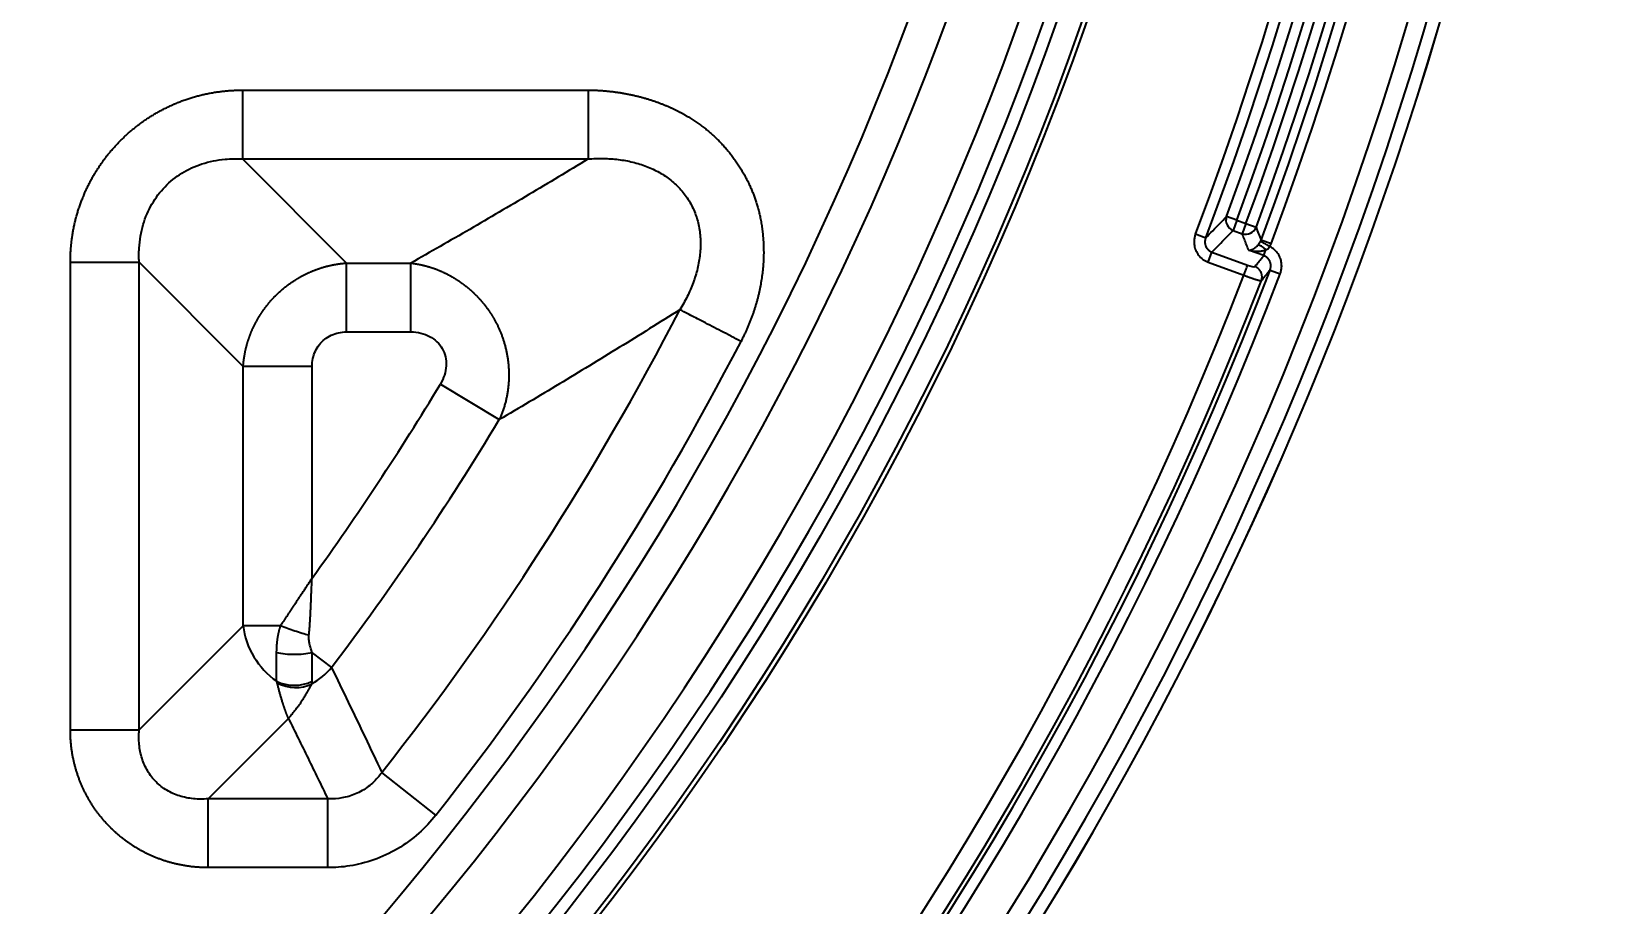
# Model space of a CAD drawing. Header units: millimetres. Extents: x -1286 to 291, y 5350 to 5880.
# Drawn here: x -999.81 to -956.68, y 5635.39 to 5659.5 of the extents above; entities that cross this region are included whole.
import ezdxf

# ---------------------------------------------------------------- set-up
doc = ezdxf.new("R2010")
doc.units = ezdxf.units.MM
doc.layers.add('dim', color=82, linetype='Continuous', lineweight=9)
doc.layers.add('粗实线层', color=7, linetype='Continuous', lineweight=35)
doc.dimstyles.new('ISO-25', dxfattribs={"dimscale": 1.5, "dimtxt": 2.5, "dimasz": 2.5, "dimexe": 1.25, "dimexo": 0.625, "dimtad": 1, "dimtxsty": 'Standard', "dimcen": 2.5, "dimadec": 0, "dimazin": 0, "dimtfac": 1, "dimtmove": 0, "dimatfit": 3, "dimfxl": 0, "dimarcsym": 0})

# ---------------------------------------------------------------- blocks, each defined once
blk = doc.blocks.new('*D39')
at = {"layer": 'Defpoints', "color": 0, "lineweight": 18, "transparency": 16777216}
for p in [(-981.514, 5754.075), (-1136.803, 5623.235)]:
    blk.add_point(p, dxfattribs=at)
at = {"layer": 'dim', "color": 0, "lineweight": -2, "transparency": 16777216}
for p, q in [((-931.597, 5796.133), (-979.219, 5756.008)), ((-1136.803, 5623.235), (-981.514, 5754.075)), ((-1139.097, 5621.302), (-1141.391, 5619.369))]:
    blk.add_line(p, q, dxfattribs=at)
at = {"layer": 'dim', "color": 0, "lineweight": 18, "transparency": 16777216}
for points in [[(-979.542, 5756.391), (-978.897, 5755.626), (-981.514, 5754.075)], [(-1139.419, 5621.684), (-1138.775, 5620.92), (-1136.803, 5623.235)]]:
    blk.add_solid(points, dxfattribs=at)
at = {"layer": 'dim', "color": 0, "lineweight": 18, "transparency": 16777216, "insert": (-942.427, 5790.849), "char_height": 3.75, "attachment_point": 5, "rotation": 40.1161}
blk.add_mtext('∅203,06', dxfattribs=at)

msp = doc.modelspace()

# ---------------------------------------------------------------- linework, layer by layer
at = {"layer": '粗实线层', "lineweight": 25}
for p, q in [((-993.983, 5657.879), (-984.439, 5657.879)), ((-993.983, 5655.978), (-984.439, 5655.978)), ((-991.11, 5653.105), (-993.983, 5655.978)), ((-966.53, 5654.287), (-966.811, 5654.392)), ((-966.53, 5654.287), (-966.631, 5654.007)), ((-966.53, 5654.287), (-966.279, 5654.196)), ((-966.279, 5654.196), (-966.381, 5653.916)), ((-966.279, 5654.196), (-965.999, 5654.092)), ((-967.67, 5653.908), (-967.389, 5653.801)), ((-966.631, 5654.007), (-966.381, 5653.916)), ((-965.582, 5653.634), (-965.861, 5653.739)), ((-967.318, 5653.128), (-967.216, 5653.408)), ((-967.216, 5653.408), (-966.231, 5653.049)), ((-965.786, 5653.31), (-966.203, 5653.462)), ((-965.786, 5653.31), (-965.725, 5653.477)), ((-998.734, 5640.22), (-998.734, 5653.127)), ((-996.834, 5640.22), (-996.834, 5653.127)), ((-993.961, 5650.254), (-996.834, 5653.127)), ((-991.11, 5653.105), (-989.333, 5653.105)), ((-967.318, 5653.128), (-966.333, 5652.769)), ((-965.613, 5652.914), (-965.332, 5652.807)), ((-991.11, 5651.205), (-989.333, 5651.205)), ((-993.961, 5643.093), (-993.961, 5650.254)), ((-992.06, 5644.411), (-992.06, 5650.254)), ((-988.519, 5649.764), (-986.891, 5648.784)), ((-993.961, 5643.093), (-996.834, 5640.22)), ((-992.928, 5643.093), (-993.961, 5643.093)), ((-993.038, 5641.563), (-993.038, 5642.352)), ((-992.06, 5641.563), (-992.06, 5642.352)), ((-992.06, 5642.352), (-991.523, 5641.944)), ((-992.714, 5640.539), (-994.933, 5638.319)), ((-988.641, 5637.868), (-990.134, 5639.044)), ((-991.627, 5638.319), (-994.933, 5638.319)), ((-991.627, 5636.419), (-991.627, 5638.319)), ((-991.627, 5636.419), (-994.933, 5636.419))]:
    msp.add_line(p, q, dxfattribs=at)
for radius in [87.342, 87.216, 86.564]:
    msp.add_circle((-1053.128, 5688.655), radius, dxfattribs=at)
for centre, radius, start, end in [((-1059.158, 5688.655), 98.165, 339.20307, 20.79693), ((-1059.158, 5688.655), 99.617, 339.48159, 20.51841), ((-1059.158, 5688.655), 99.915, 339.48159, 20.51841), ((-1059.158, 5688.655), 97.864, 339.20307, 20.79693), ((-1059.158, 5688.655), 99.066, 339.64446, 20.35554), ((-1059.158, 5688.655), 99.365, 339.64446, 20.35554), ((-1059.158, 5688.655), 98.498, 339.6435, 20.3565), ((-1059.158, 5688.655), 98.799, 339.6435, 20.3565), ((-1053.128, 5688.655), 86.224, 270.08059, 359.91941), ((-1053.128, 5688.655), 85.581, 270.90297, 359.09703), ((-1053.128, 5688.655), 83.696, 272.22396, 357.77604), ((-1053.128, 5688.655), 82.706, 272.58039, 357.41961), ((-1059.158, 5688.655), 102.032, 191.56871, 353.81047), ((-1059.158, 5688.655), 101.531, 191.59189, 353.81047), ((-1059.158, 5688.655), 100.442, 191.71935, 339.08959), ((-1059.158, 5688.655), 100.141, 191.71934, 339.08959), ((-1059.158, 5688.655), 100.022, 191.73334, 338.88345), ((-1059.158, 5688.655), 99.521, 191.82936, 338.86382), ((-1059.158, 5688.655), 102.401, 208.57791, 345.69153), ((-1059.158, 5688.655), 102.402, 208.57791, 345.69153), ((-1053.128, 5688.655), 80.184, 321.77758, 332.65109), ((-1053.128, 5688.655), 82.085, 321.77763, 332.65107), ((-1053.128, 5688.655), 75.411, 324.07664, 328.95453), ((-1053.128, 5688.655), 77.311, 322.8295, 328.95459)]:
    msp.add_arc(centre, radius, start, end, dxfattribs=at)
for centre, major_axis, ratio, start_param, end_param in [((-966.53, 5654.287), (-0.216, 0.21), 0.985275, 0.420242, 1.986256), ((-966.279, 5654.196), (-0.281, -0.11), 0.978437, 0.85929, 2.402242), ((-965.766, 5653.365), (-0.206, 0.22), 0.359206, 4.893, 6.070197), ((-992.06, 5643.093), (1.421, -1.421), 0.89907, 3.980088, 4.907867), ((-993.038, 5643.093), (1.8, 0.894), 0.933392, 4.789792, 5.146527), ((-992.549, 5642.328), (1.005, 0), 0.870881, 4.204558, 5.220229), ((-992.552, 5642.29), (0.991, -0.17), 0.891948, 4.378573, 5.370237)]:
    msp.add_ellipse(centre, major_axis=major_axis, ratio=ratio, start_param=start_param, end_param=end_param, dxfattribs=at)
for points, degree, knots in [([(-998.734, 5653.127), (-998.734, 5654.097), (-998.362, 5654.98), (-998.183, 5655.404), (-997.925, 5655.787), (-997.669, 5656.165), (-997.022, 5656.813), (-996.643, 5657.069), (-996.261, 5657.326), (-995.836, 5657.506), (-994.953, 5657.878), (-993.983, 5657.879)], 2, [0, 0, 0, 0.25, 0.25, 0.375, 0.375, 0.5, 0.625, 0.625, 0.75, 0.75, 1, 1, 1]), ([(-993.983, 5657.879), (-993.983, 5657.775), (-993.983, 5657.671), (-993.983, 5657.466), (-993.983, 5657.365), (-993.983, 5657.167), (-993.983, 5657.071), (-993.983, 5656.885), (-993.983, 5656.796), (-993.983, 5656.627), (-993.983, 5656.547), (-993.983, 5656.399), (-993.983, 5656.33), (-993.983, 5656.206), (-993.983, 5656.15), (-993.983, 5656.053), (-993.983, 5656.012), (-993.983, 5655.978)], 3, [0, 0, 0, 0, 0.125, 0.125, 0.25, 0.25, 0.375, 0.375, 0.5, 0.5, 0.625, 0.625, 0.75, 0.75, 0.875, 0.875, 1, 1, 1, 1]), ([(-984.439, 5657.879), (-984.087, 5657.879), (-983.729, 5657.833), (-983.384, 5657.789), (-983.047, 5657.704), (-982.719, 5657.622), (-982.414, 5657.504), (-982.114, 5657.389), (-981.853, 5657.246), (-981.337, 5656.962), (-980.925, 5656.573), (-980.516, 5656.185), (-980.22, 5655.701), (-979.919, 5655.207), (-979.768, 5654.692), (-979.61, 5654.156), (-979.594, 5653.531), (-979.577, 5652.89), (-979.734, 5652.238), (-979.892, 5651.577), (-980.218, 5650.945)], 2, [0, 0, 0, 0.0625, 0.0625, 0.125, 0.125, 0.1875, 0.1875, 0.25, 0.25, 0.375, 0.375, 0.5, 0.5, 0.625, 0.625, 0.75, 0.75, 0.875, 0.875, 1, 1, 1]), ([(-996.834, 5653.127), (-996.842, 5653.259), (-996.842, 5653.614), (-996.748, 5654.168), (-996.503, 5654.745), (-996.138, 5655.229), (-995.666, 5655.608), (-995.1, 5655.869), (-994.525, 5655.983), (-994.143, 5655.988), (-993.983, 5655.978)], 3, [0, 0, 0, 0, 0.083359, 0.224715, 0.359834, 0.491835, 0.623644, 0.758208, 0.898733, 1, 1, 1, 1]), ([(-984.439, 5655.978), (-984.298, 5655.989), (-984.158, 5655.994), (-983.881, 5655.989), (-983.743, 5655.98), (-983.471, 5655.947), (-983.338, 5655.923), (-983.077, 5655.859), (-982.949, 5655.82), (-982.703, 5655.724), (-982.584, 5655.669), (-982.359, 5655.541), (-982.252, 5655.469), (-982.052, 5655.31), (-981.96, 5655.222), (-981.793, 5655.033), (-981.718, 5654.932), (-981.587, 5654.716), (-981.532, 5654.603), (-981.441, 5654.367), (-981.406, 5654.245), (-981.356, 5653.994), (-981.341, 5653.866), (-981.332, 5653.607), (-981.337, 5653.476), (-981.365, 5653.213), (-981.388, 5653.082), (-981.452, 5652.821), (-981.492, 5652.691), (-981.586, 5652.435), (-981.641, 5652.308), (-981.764, 5652.059), (-981.832, 5651.937), (-981.906, 5651.818)], 3, [0, 0, 0, 0, 0.0625, 0.0625, 0.125, 0.125, 0.1875, 0.1875, 0.25, 0.25, 0.3125, 0.3125, 0.375, 0.375, 0.4375, 0.4375, 0.5, 0.5, 0.5625, 0.5625, 0.625, 0.625, 0.6875, 0.6875, 0.75, 0.75, 0.8125, 0.8125, 0.875, 0.875, 0.9375, 0.9375, 1, 1, 1, 1]), ([(-967.389, 5653.801), (-967.39, 5653.798), (-967.392, 5653.793), (-967.395, 5653.785), (-967.398, 5653.777), (-967.4, 5653.768), (-967.402, 5653.76), (-967.404, 5653.752), (-967.406, 5653.744), (-967.407, 5653.736), (-967.408, 5653.728), (-967.409, 5653.72), (-967.41, 5653.712), (-967.411, 5653.704), (-967.411, 5653.696), (-967.411, 5653.688), (-967.411, 5653.68), (-967.411, 5653.672), (-967.41, 5653.665), (-967.41, 5653.657), (-967.409, 5653.65), (-967.408, 5653.643), (-967.407, 5653.636), (-967.406, 5653.629), (-967.404, 5653.622), (-967.403, 5653.615), (-967.401, 5653.608), (-967.399, 5653.602), (-967.397, 5653.595), (-967.395, 5653.589), (-967.393, 5653.583), (-967.391, 5653.577), (-967.389, 5653.571), (-967.386, 5653.565), (-967.383, 5653.559), (-967.381, 5653.554), (-967.378, 5653.548), (-967.375, 5653.542), (-967.372, 5653.537), (-967.368, 5653.531), (-967.365, 5653.525), (-967.361, 5653.52), (-967.358, 5653.514), (-967.354, 5653.509), (-967.349, 5653.503), (-967.345, 5653.498), (-967.341, 5653.493), (-967.336, 5653.488), (-967.332, 5653.483), (-967.327, 5653.478), (-967.322, 5653.473), (-967.316, 5653.468), (-967.311, 5653.463), (-967.306, 5653.458), (-967.3, 5653.454), (-967.294, 5653.449), (-967.288, 5653.445), (-967.282, 5653.441), (-967.276, 5653.437), (-967.27, 5653.433), (-967.264, 5653.429), (-967.257, 5653.426), (-967.251, 5653.422), (-967.244, 5653.419), (-967.237, 5653.416), (-967.23, 5653.413), (-967.223, 5653.41), (-967.219, 5653.409), (-967.216, 5653.408)], 3, [0, 0, 0, 0, 0.018214, 0.036311, 0.054285, 0.072131, 0.089844, 0.10742, 0.124854, 0.142141, 0.159279, 0.176261, 0.193086, 0.20975, 0.226248, 0.24258, 0.258741, 0.27473, 0.290543, 0.30618, 0.321638, 0.336916, 0.352013, 0.366927, 0.381658, 0.396204, 0.410567, 0.424744, 0.438737, 0.452545, 0.466169, 0.47961, 0.492867, 0.505943, 0.518971, 0.532102, 0.545338, 0.558677, 0.57212, 0.585666, 0.599315, 0.613065, 0.626916, 0.640866, 0.654916, 0.669062, 0.683303, 0.697638, 0.712064, 0.726581, 0.741184, 0.755873, 0.770644, 0.785494, 0.800422, 0.815424, 0.830496, 0.845637, 0.860842, 0.876108, 0.891431, 0.906809, 0.922237, 0.937711, 0.953229, 0.968785, 0.984377, 1, 1, 1, 1]), ([(-965.613, 5652.914), (-965.612, 5652.917), (-965.61, 5652.923), (-965.607, 5652.931), (-965.604, 5652.939), (-965.602, 5652.948), (-965.6, 5652.956), (-965.598, 5652.964), (-965.596, 5652.973), (-965.595, 5652.981), (-965.594, 5652.989), (-965.593, 5652.997), (-965.592, 5653.005), (-965.592, 5653.013), (-965.591, 5653.021), (-965.591, 5653.029), (-965.591, 5653.037), (-965.591, 5653.045), (-965.592, 5653.053), (-965.593, 5653.06), (-965.593, 5653.068), (-965.594, 5653.075), (-965.595, 5653.082), (-965.597, 5653.089), (-965.598, 5653.096), (-965.6, 5653.103), (-965.602, 5653.11), (-965.603, 5653.116), (-965.605, 5653.123), (-965.607, 5653.129), (-965.61, 5653.135), (-965.612, 5653.141), (-965.614, 5653.147), (-965.617, 5653.153), (-965.619, 5653.159), (-965.622, 5653.165), (-965.625, 5653.17), (-965.628, 5653.176), (-965.631, 5653.182), (-965.635, 5653.187), (-965.638, 5653.193), (-965.642, 5653.199), (-965.646, 5653.204), (-965.65, 5653.209), (-965.654, 5653.215), (-965.658, 5653.22), (-965.662, 5653.225), (-965.667, 5653.231), (-965.672, 5653.236), (-965.677, 5653.241), (-965.682, 5653.246), (-965.687, 5653.25), (-965.692, 5653.255), (-965.697, 5653.26), (-965.703, 5653.264), (-965.709, 5653.269), (-965.715, 5653.273), (-965.721, 5653.277), (-965.727, 5653.281), (-965.733, 5653.285), (-965.739, 5653.288), (-965.745, 5653.292), (-965.752, 5653.295), (-965.759, 5653.299), (-965.765, 5653.302), (-965.772, 5653.304), (-965.779, 5653.307), (-965.783, 5653.309), (-965.786, 5653.31)], 3, [0, 0, 0, 0, 0.0185, 0.036875, 0.055117, 0.073222, 0.091185, 0.109001, 0.126665, 0.144172, 0.161518, 0.1787, 0.195713, 0.212554, 0.22922, 0.245709, 0.262016, 0.27814, 0.294079, 0.309831, 0.325394, 0.340766, 0.355948, 0.370936, 0.385732, 0.400333, 0.414741, 0.428955, 0.442975, 0.456801, 0.470434, 0.483875, 0.497123, 0.510197, 0.523301, 0.536501, 0.549794, 0.563182, 0.576664, 0.590238, 0.603904, 0.61766, 0.631506, 0.64544, 0.65946, 0.673564, 0.687751, 0.702019, 0.716365, 0.730787, 0.745283, 0.75985, 0.774485, 0.789185, 0.803947, 0.818769, 0.833647, 0.848578, 0.863557, 0.878583, 0.893651, 0.908758, 0.923899, 0.939072, 0.954273, 0.969496, 0.98474, 1, 1, 1, 1]), ([(-965.725, 5653.477), (-965.712, 5653.481), (-965.7, 5653.486), (-965.678, 5653.496), (-965.668, 5653.503), (-965.65, 5653.516), (-965.642, 5653.524), (-965.627, 5653.541), (-965.621, 5653.55), (-965.616, 5653.56)], 3, [0, 0, 0, 0, 0.25, 0.25, 0.5, 0.5, 0.75, 0.75, 1, 1, 1, 1]), ([(-993.961, 5650.254), (-993.96, 5650.263), (-993.959, 5650.281), (-993.957, 5650.308), (-993.954, 5650.335), (-993.951, 5650.362), (-993.949, 5650.389), (-993.945, 5650.416), (-993.942, 5650.443), (-993.938, 5650.47), (-993.934, 5650.497), (-993.93, 5650.523), (-993.926, 5650.55), (-993.921, 5650.577), (-993.916, 5650.603), (-993.911, 5650.63), (-993.906, 5650.657), (-993.9, 5650.683), (-993.894, 5650.71), (-993.888, 5650.736), (-993.882, 5650.763), (-993.875, 5650.789), (-993.868, 5650.815), (-993.861, 5650.842), (-993.854, 5650.868), (-993.846, 5650.894), (-993.839, 5650.92), (-993.831, 5650.946), (-993.822, 5650.972), (-993.814, 5650.998), (-993.805, 5651.023), (-993.796, 5651.049), (-993.787, 5651.075), (-993.778, 5651.1), (-993.768, 5651.126), (-993.758, 5651.151), (-993.748, 5651.177), (-993.738, 5651.202), (-993.727, 5651.227), (-993.716, 5651.252), (-993.705, 5651.277), (-993.694, 5651.302), (-993.683, 5651.327), (-993.671, 5651.351), (-993.659, 5651.376), (-993.647, 5651.4), (-993.635, 5651.425), (-993.622, 5651.449), (-993.609, 5651.473), (-993.596, 5651.497), (-993.583, 5651.521), (-993.57, 5651.545), (-993.556, 5651.569), (-993.542, 5651.592), (-993.528, 5651.616), (-993.514, 5651.639), (-993.499, 5651.663), (-993.485, 5651.686), (-993.47, 5651.709), (-993.455, 5651.731), (-993.44, 5651.754), (-993.424, 5651.777), (-993.408, 5651.799), (-993.393, 5651.822), (-993.376, 5651.844), (-993.36, 5651.866), (-993.344, 5651.888), (-993.327, 5651.909), (-993.31, 5651.931), (-993.293, 5651.953), (-993.276, 5651.974), (-993.259, 5651.995), (-993.241, 5652.016), (-993.223, 5652.037), (-993.205, 5652.058), (-993.187, 5652.078), (-993.169, 5652.099), (-993.15, 5652.119), (-993.131, 5652.139), (-993.113, 5652.159), (-993.094, 5652.178), (-993.074, 5652.198), (-993.055, 5652.217), (-993.035, 5652.237), (-993.016, 5652.256), (-992.996, 5652.275), (-992.976, 5652.293), (-992.955, 5652.312), (-992.935, 5652.33), (-992.915, 5652.348), (-992.894, 5652.366), (-992.873, 5652.384), (-992.852, 5652.402), (-992.831, 5652.419), (-992.809, 5652.436), (-992.788, 5652.454), (-992.766, 5652.47), (-992.745, 5652.487), (-992.723, 5652.504), (-992.701, 5652.52), (-992.679, 5652.536), (-992.656, 5652.552), (-992.634, 5652.568), (-992.611, 5652.583), (-992.588, 5652.598), (-992.566, 5652.613), (-992.543, 5652.628), (-992.519, 5652.643), (-992.496, 5652.657), (-992.473, 5652.672), (-992.449, 5652.686), (-992.426, 5652.7), (-992.402, 5652.713), (-992.378, 5652.727), (-992.354, 5652.74), (-992.33, 5652.753), (-992.306, 5652.766), (-992.282, 5652.778), (-992.257, 5652.791), (-992.233, 5652.803), (-992.208, 5652.815), (-992.184, 5652.826), (-992.159, 5652.838), (-992.134, 5652.849), (-992.109, 5652.86), (-992.084, 5652.871), (-992.059, 5652.882), (-992.033, 5652.892), (-992.008, 5652.902), (-991.983, 5652.912), (-991.957, 5652.922), (-991.931, 5652.931), (-991.906, 5652.94), (-991.88, 5652.949), (-991.854, 5652.958), (-991.828, 5652.966), (-991.802, 5652.975), (-991.776, 5652.983), (-991.75, 5652.99), (-991.724, 5652.998), (-991.698, 5653.005), (-991.672, 5653.012), (-991.645, 5653.019), (-991.619, 5653.026), (-991.592, 5653.032), (-991.566, 5653.038), (-991.539, 5653.044), (-991.513, 5653.05), (-991.486, 5653.055), (-991.46, 5653.06), (-991.433, 5653.065), (-991.406, 5653.07), (-991.379, 5653.074), (-991.353, 5653.079), (-991.326, 5653.083), (-991.299, 5653.086), (-991.272, 5653.09), (-991.245, 5653.093), (-991.218, 5653.096), (-991.191, 5653.099), (-991.164, 5653.101), (-991.137, 5653.103), (-991.119, 5653.105), (-991.11, 5653.105)], 3, [0, 0, 0, 0, 0.00623, 0.012459, 0.018688, 0.024915, 0.031142, 0.037368, 0.043593, 0.049817, 0.056041, 0.062264, 0.068486, 0.074708, 0.080928, 0.087148, 0.093368, 0.099586, 0.105805, 0.112022, 0.118239, 0.124455, 0.13067, 0.136885, 0.143099, 0.149313, 0.155526, 0.161739, 0.167951, 0.174162, 0.180373, 0.186584, 0.192794, 0.199003, 0.205212, 0.21142, 0.217628, 0.223836, 0.230043, 0.23625, 0.242456, 0.248662, 0.254867, 0.261072, 0.267277, 0.273482, 0.279686, 0.285889, 0.292093, 0.298296, 0.304498, 0.310701, 0.316903, 0.323105, 0.329306, 0.335508, 0.341709, 0.34791, 0.354111, 0.360311, 0.366511, 0.372711, 0.378911, 0.385111, 0.391311, 0.39751, 0.40371, 0.409909, 0.416108, 0.422307, 0.428506, 0.434705, 0.440904, 0.447103, 0.453302, 0.459501, 0.4657, 0.471898, 0.478097, 0.484296, 0.490495, 0.496694, 0.502893, 0.509092, 0.515291, 0.52149, 0.52769, 0.533889, 0.540089, 0.546288, 0.552488, 0.558688, 0.564888, 0.571089, 0.577289, 0.58349, 0.589691, 0.595892, 0.602094, 0.608295, 0.614497, 0.620699, 0.626902, 0.633105, 0.639308, 0.645511, 0.651715, 0.657919, 0.664124, 0.670329, 0.676534, 0.682739, 0.688945, 0.695152, 0.701359, 0.707566, 0.713773, 0.719982, 0.72619, 0.732399, 0.738609, 0.744819, 0.75103, 0.757241, 0.763452, 0.769664, 0.775877, 0.782091, 0.788304, 0.794519, 0.800734, 0.80695, 0.813166, 0.819383, 0.8256, 0.831819, 0.838038, 0.844257, 0.850477, 0.856698, 0.86292, 0.869142, 0.875366, 0.88159, 0.887814, 0.89404, 0.900266, 0.906493, 0.912721, 0.918949, 0.925179, 0.931409, 0.93764, 0.943872, 0.950105, 0.956338, 0.962573, 0.968809, 0.975045, 0.981282, 0.987521, 0.99376, 1, 1, 1, 1]), ([(-989.333, 5653.105), (-989.325, 5653.104), (-989.308, 5653.102), (-989.282, 5653.099), (-989.257, 5653.096), (-989.231, 5653.092), (-989.206, 5653.088), (-989.18, 5653.084), (-989.155, 5653.079), (-989.129, 5653.075), (-989.104, 5653.07), (-989.079, 5653.065), (-989.053, 5653.059), (-989.028, 5653.054), (-989.002, 5653.048), (-988.977, 5653.042), (-988.952, 5653.036), (-988.927, 5653.029), (-988.902, 5653.022), (-988.877, 5653.015), (-988.852, 5653.008), (-988.827, 5653.001), (-988.802, 5652.993), (-988.777, 5652.985), (-988.752, 5652.977), (-988.727, 5652.969), (-988.703, 5652.96), (-988.678, 5652.952), (-988.654, 5652.943), (-988.629, 5652.933), (-988.605, 5652.924), (-988.581, 5652.914), (-988.557, 5652.905), (-988.533, 5652.895), (-988.509, 5652.884), (-988.485, 5652.874), (-988.461, 5652.863), (-988.437, 5652.853), (-988.414, 5652.842), (-988.39, 5652.83), (-988.367, 5652.819), (-988.344, 5652.807), (-988.321, 5652.796), (-988.298, 5652.784), (-988.275, 5652.772), (-988.253, 5652.759), (-988.23, 5652.747), (-988.208, 5652.734), (-988.185, 5652.721), (-988.163, 5652.708), (-988.141, 5652.695), (-988.119, 5652.682), (-988.098, 5652.668), (-988.076, 5652.655), (-988.055, 5652.641), (-988.033, 5652.627), (-988.012, 5652.613), (-987.991, 5652.599), (-987.971, 5652.584), (-987.95, 5652.57), (-987.93, 5652.555), (-987.909, 5652.541), (-987.889, 5652.526), (-987.869, 5652.511), (-987.849, 5652.496), (-987.83, 5652.48), (-987.81, 5652.465), (-987.791, 5652.45), (-987.772, 5652.434), (-987.753, 5652.418), (-987.734, 5652.403), (-987.716, 5652.387), (-987.697, 5652.371), (-987.679, 5652.355), (-987.661, 5652.339), (-987.643, 5652.322), (-987.625, 5652.306), (-987.608, 5652.29), (-987.59, 5652.273), (-987.573, 5652.257), (-987.556, 5652.24), (-987.54, 5652.223), (-987.523, 5652.207), (-987.507, 5652.19), (-987.49, 5652.173), (-987.474, 5652.156), (-987.458, 5652.139), (-987.443, 5652.122), (-987.427, 5652.105), (-987.412, 5652.088), (-987.397, 5652.071), (-987.382, 5652.054), (-987.367, 5652.037), (-987.353, 5652.02), (-987.339, 5652.003), (-987.324, 5651.985), (-987.31, 5651.968), (-987.297, 5651.951), (-987.283, 5651.934), (-987.27, 5651.916), (-987.256, 5651.899), (-987.243, 5651.882), (-987.231, 5651.865), (-987.218, 5651.847), (-987.205, 5651.83), (-987.193, 5651.813), (-987.181, 5651.795), (-987.169, 5651.778), (-987.157, 5651.761), (-987.146, 5651.744), (-987.134, 5651.726), (-987.123, 5651.709), (-987.112, 5651.692), (-987.101, 5651.675), (-987.091, 5651.658), (-987.08, 5651.641), (-987.07, 5651.624), (-987.06, 5651.607), (-987.05, 5651.59), (-987.04, 5651.573), (-987.027, 5651.55), (-987.011, 5651.521), (-986.992, 5651.485), (-986.973, 5651.449), (-986.954, 5651.412), (-986.936, 5651.375), (-986.918, 5651.336), (-986.9, 5651.297), (-986.883, 5651.257), (-986.866, 5651.217), (-986.849, 5651.176), (-986.833, 5651.134), (-986.817, 5651.092), (-986.802, 5651.049), (-986.787, 5651.005), (-986.773, 5650.961), (-986.759, 5650.916), (-986.746, 5650.87), (-986.733, 5650.824), (-986.721, 5650.778), (-986.71, 5650.731), (-986.699, 5650.683), (-986.689, 5650.635), (-986.68, 5650.586), (-986.671, 5650.537), (-986.663, 5650.487), (-986.656, 5650.437), (-986.65, 5650.387), (-986.644, 5650.336), (-986.639, 5650.285), (-986.635, 5650.234), (-986.632, 5650.182), (-986.629, 5650.13), (-986.628, 5650.078), (-986.627, 5650.025), (-986.627, 5649.973), (-986.629, 5649.92), (-986.631, 5649.867), (-986.634, 5649.814), (-986.638, 5649.761), (-986.642, 5649.708), (-986.648, 5649.655), (-986.655, 5649.602), (-986.663, 5649.549), (-986.671, 5649.496), (-986.681, 5649.443), (-986.691, 5649.391), (-986.703, 5649.339), (-986.715, 5649.286), (-986.729, 5649.235), (-986.743, 5649.183), (-986.758, 5649.132), (-986.775, 5649.081), (-986.792, 5649.03), (-986.81, 5648.98), (-986.829, 5648.931), (-986.849, 5648.881), (-986.869, 5648.833), (-986.884, 5648.8), (-986.891, 5648.784)], 3, [0, 0, 0, 0, 0.004603, 0.009209, 0.013818, 0.018429, 0.023042, 0.027657, 0.032275, 0.036893, 0.041513, 0.046134, 0.050755, 0.055377, 0.059999, 0.064621, 0.069243, 0.073865, 0.078485, 0.083104, 0.087722, 0.092338, 0.096953, 0.101565, 0.106175, 0.110782, 0.115386, 0.119987, 0.124584, 0.129178, 0.133767, 0.138352, 0.142933, 0.147509, 0.152079, 0.156644, 0.161204, 0.165757, 0.170305, 0.174846, 0.17938, 0.183907, 0.188426, 0.192939, 0.197443, 0.201939, 0.206427, 0.210907, 0.215378, 0.219839, 0.224291, 0.228734, 0.233166, 0.237589, 0.242001, 0.246403, 0.250793, 0.255173, 0.259541, 0.263898, 0.268243, 0.272576, 0.276896, 0.281204, 0.2855, 0.289782, 0.294051, 0.298307, 0.30255, 0.306778, 0.310992, 0.315193, 0.319378, 0.323549, 0.327706, 0.331847, 0.335973, 0.340083, 0.344178, 0.348257, 0.35232, 0.356367, 0.360398, 0.364412, 0.36841, 0.37239, 0.376354, 0.3803, 0.38423, 0.388141, 0.392035, 0.395912, 0.39977, 0.40361, 0.407432, 0.411236, 0.415022, 0.418788, 0.422536, 0.426266, 0.429976, 0.433667, 0.437339, 0.440992, 0.444625, 0.448239, 0.451834, 0.455408, 0.458963, 0.462498, 0.466013, 0.469508, 0.472983, 0.476438, 0.479872, 0.483287, 0.48668, 0.490054, 0.493406, 0.496738, 0.50005, 0.50684, 0.513717, 0.520681, 0.527732, 0.534868, 0.54209, 0.549396, 0.556786, 0.564258, 0.571812, 0.579448, 0.587163, 0.594956, 0.602828, 0.610776, 0.618799, 0.626896, 0.635066, 0.643307, 0.651618, 0.659997, 0.668442, 0.676953, 0.685526, 0.694161, 0.702856, 0.711609, 0.720418, 0.729281, 0.738195, 0.74716, 0.756173, 0.765232, 0.774335, 0.783479, 0.792662, 0.801883, 0.811138, 0.820426, 0.829745, 0.839091, 0.848463, 0.857859, 0.867275, 0.87671, 0.886161, 0.895626, 0.905103, 0.914589, 0.924082, 0.933579, 0.943079, 0.952579, 0.962076, 0.971569, 0.981056, 0.990533, 1, 1, 1, 1]), ([(-989.333, 5651.205), (-989.333, 5651.308), (-989.333, 5651.412), (-989.333, 5651.617), (-989.333, 5651.719), (-989.333, 5651.916), (-989.333, 5652.013), (-989.333, 5652.198), (-989.333, 5652.287), (-989.333, 5652.456), (-989.333, 5652.536), (-989.333, 5652.685), (-989.333, 5652.753), (-989.333, 5652.877), (-989.333, 5652.933), (-989.333, 5653.03), (-989.333, 5653.071), (-989.333, 5653.105)], 3, [0, 0, 0, 0, 0.125, 0.125, 0.25, 0.25, 0.375, 0.375, 0.5, 0.5, 0.625, 0.625, 0.75, 0.75, 0.875, 0.875, 1, 1, 1, 1]), ([(-966.333, 5652.769), (-966.321, 5652.803), (-966.308, 5652.836), (-966.286, 5652.899), (-966.275, 5652.928), (-966.257, 5652.979), (-966.249, 5653), (-966.237, 5653.033), (-966.233, 5653.044), (-966.231, 5653.049)], 3, [0, 0, 0, 0, 0.25, 0.25, 0.5, 0.5, 0.75, 0.75, 1, 1, 1, 1]), ([(-966.333, 5652.769), (-966.329, 5652.768), (-966.322, 5652.766), (-966.312, 5652.762), (-966.301, 5652.757), (-966.29, 5652.753), (-966.279, 5652.749), (-966.267, 5652.745), (-966.256, 5652.741), (-966.244, 5652.736), (-966.232, 5652.732), (-966.22, 5652.727), (-966.208, 5652.723), (-966.195, 5652.718), (-966.183, 5652.714), (-966.17, 5652.709), (-966.157, 5652.705), (-966.144, 5652.7), (-966.132, 5652.696), (-966.119, 5652.691), (-966.106, 5652.687), (-966.093, 5652.682), (-966.08, 5652.678), (-966.067, 5652.673), (-966.054, 5652.669), (-966.041, 5652.665), (-966.029, 5652.661), (-966.016, 5652.657), (-966.004, 5652.653), (-965.992, 5652.65), (-965.98, 5652.646), (-965.969, 5652.643), (-965.958, 5652.64), (-965.947, 5652.637), (-965.936, 5652.634), (-965.926, 5652.631), (-965.917, 5652.629), (-965.908, 5652.627), (-965.899, 5652.625), (-965.891, 5652.623), (-965.884, 5652.622), (-965.877, 5652.621), (-965.871, 5652.62), (-965.866, 5652.619), (-965.861, 5652.619), (-965.857, 5652.619), (-965.854, 5652.62), (-965.853, 5652.62), (-965.852, 5652.62)], 3, [0, 0, 0, 0, 0.014448, 0.029221, 0.044319, 0.059741, 0.075488, 0.091559, 0.107956, 0.124678, 0.141725, 0.159096, 0.176792, 0.194813, 0.213158, 0.231827, 0.250821, 0.27014, 0.289782, 0.309749, 0.330038, 0.350651, 0.371587, 0.392846, 0.414429, 0.436334, 0.458563, 0.481113, 0.503986, 0.52718, 0.550696, 0.574536, 0.598698, 0.623183, 0.647991, 0.673122, 0.698575, 0.724353, 0.750454, 0.776881, 0.803633, 0.83071, 0.858111, 0.885836, 0.913885, 0.94226, 0.970964, 1, 1, 1, 1]), ([(-981.906, 5651.818), (-982.463, 5651.467), (-983.574, 5650.775), (-985.233, 5649.765), (-986.339, 5649.108), (-986.891, 5648.784)], 3, [0, 0, 0, 0, 0.333334, 0.666669, 1, 1, 1, 1]), ([(-980.218, 5650.945), (-980.311, 5650.992), (-980.403, 5651.04), (-980.585, 5651.134), (-980.675, 5651.181), (-980.85, 5651.272), (-980.936, 5651.316), (-981.101, 5651.401), (-981.18, 5651.442), (-981.33, 5651.52), (-981.401, 5651.556), (-981.533, 5651.625), (-981.594, 5651.656), (-981.704, 5651.713), (-981.753, 5651.739), (-981.84, 5651.783), (-981.876, 5651.802), (-981.906, 5651.818)], 3, [0, 0, 0, 0, 0.125, 0.125, 0.25, 0.25, 0.375, 0.375, 0.5, 0.5, 0.625, 0.625, 0.75, 0.75, 0.875, 0.875, 1, 1, 1, 1]), ([(-992.06, 5650.254), (-992.164, 5650.254), (-992.268, 5650.254), (-992.473, 5650.254), (-992.574, 5650.254), (-992.772, 5650.254), (-992.868, 5650.254), (-993.054, 5650.254), (-993.143, 5650.254), (-993.312, 5650.254), (-993.392, 5650.254), (-993.54, 5650.254), (-993.609, 5650.254), (-993.733, 5650.254), (-993.789, 5650.254), (-993.886, 5650.254), (-993.927, 5650.254), (-993.961, 5650.254)], 3, [0, 0, 0, 0, 0.125, 0.125, 0.25, 0.25, 0.375, 0.375, 0.5, 0.5, 0.625, 0.625, 0.75, 0.75, 0.875, 0.875, 1, 1, 1, 1]), ([(-992.928, 5643.093), (-992.922, 5643.102), (-992.91, 5643.12), (-992.892, 5643.147), (-992.873, 5643.175), (-992.854, 5643.204), (-992.834, 5643.233), (-992.815, 5643.263), (-992.794, 5643.294), (-992.774, 5643.325), (-992.752, 5643.357), (-992.731, 5643.39), (-992.709, 5643.423), (-992.687, 5643.457), (-992.664, 5643.491), (-992.641, 5643.526), (-992.617, 5643.562), (-992.593, 5643.599), (-992.569, 5643.636), (-992.544, 5643.673), (-992.518, 5643.712), (-992.493, 5643.751), (-992.467, 5643.79), (-992.44, 5643.83), (-992.413, 5643.871), (-992.386, 5643.913), (-992.358, 5643.955), (-992.33, 5643.998), (-992.302, 5644.041), (-992.273, 5644.085), (-992.244, 5644.13), (-992.214, 5644.175), (-992.184, 5644.221), (-992.153, 5644.268), (-992.123, 5644.315), (-992.092, 5644.363), (-992.071, 5644.395), (-992.06, 5644.411)], 3, [0, 0, 0, 0, 0.020895, 0.04224, 0.064035, 0.086281, 0.108977, 0.132125, 0.155723, 0.179772, 0.204273, 0.229226, 0.254629, 0.280485, 0.306792, 0.333551, 0.360762, 0.388425, 0.41654, 0.445107, 0.474127, 0.503598, 0.533523, 0.563899, 0.594729, 0.626011, 0.657745, 0.689933, 0.722573, 0.755666, 0.789212, 0.82321, 0.857662, 0.892567, 0.927925, 0.963736, 1, 1, 1, 1]), ([(-992.147, 5642.832), (-992.135, 5642.96), (-992.124, 5643.09), (-992.108, 5643.351), (-992.101, 5643.483), (-992.089, 5643.747), (-992.084, 5643.88), (-992.073, 5644.146), (-992.067, 5644.279), (-992.06, 5644.411)], 3, [0, 0, 0, 0, 0.25, 0.25, 0.5, 0.5, 0.75, 0.75, 1, 1, 1, 1]), ([(-993.038, 5642.352), (-993.038, 5642.358), (-993.038, 5642.371), (-993.038, 5642.39), (-993.037, 5642.409), (-993.037, 5642.429), (-993.036, 5642.448), (-993.036, 5642.467), (-993.035, 5642.486), (-993.034, 5642.506), (-993.033, 5642.525), (-993.032, 5642.544), (-993.03, 5642.563), (-993.029, 5642.582), (-993.027, 5642.601), (-993.025, 5642.62), (-993.024, 5642.639), (-993.022, 5642.658), (-993.019, 5642.677), (-993.017, 5642.696), (-993.015, 5642.714), (-993.012, 5642.733), (-993.009, 5642.752), (-993.006, 5642.77), (-993.003, 5642.789), (-993, 5642.807), (-992.997, 5642.826), (-992.993, 5642.844), (-992.99, 5642.862), (-992.986, 5642.88), (-992.982, 5642.898), (-992.978, 5642.916), (-992.973, 5642.934), (-992.969, 5642.952), (-992.964, 5642.97), (-992.96, 5642.988), (-992.955, 5643.005), (-992.95, 5643.023), (-992.945, 5643.041), (-992.939, 5643.058), (-992.934, 5643.075), (-992.93, 5643.087), (-992.928, 5643.093)], 3, [0, 0, 0, 0, 0.026987, 0.053864, 0.080631, 0.107289, 0.133837, 0.160275, 0.186604, 0.212822, 0.238931, 0.264931, 0.290821, 0.316604, 0.342278, 0.367845, 0.393305, 0.41866, 0.443909, 0.469056, 0.494099, 0.519042, 0.543885, 0.56863, 0.593279, 0.617833, 0.642295, 0.666667, 0.690951, 0.71515, 0.739266, 0.763302, 0.787261, 0.811146, 0.834961, 0.858708, 0.882392, 0.906017, 0.929586, 0.953103, 0.976573, 1, 1, 1, 1]), ([(-992.147, 5642.832), (-992.207, 5642.848), (-992.27, 5642.865), (-992.402, 5642.905), (-992.47, 5642.926), (-992.606, 5642.971), (-992.674, 5642.995), (-992.806, 5643.044), (-992.869, 5643.068), (-992.928, 5643.093)], 3, [0, 0, 0, 0, 0.25, 0.25, 0.5, 0.5, 0.75, 0.75, 1, 1, 1, 1]), ([(-992.06, 5642.352), (-992.074, 5642.391), (-992.087, 5642.431), (-992.109, 5642.511), (-992.119, 5642.552), (-992.135, 5642.633), (-992.142, 5642.674), (-992.149, 5642.754), (-992.15, 5642.794), (-992.147, 5642.832)], 3, [0, 0, 0, 0, 0.25, 0.25, 0.5, 0.5, 0.75, 0.75, 1, 1, 1, 1]), ([(-992.06, 5642.352), (-992.135, 5642.334), (-992.214, 5642.321), (-992.379, 5642.303), (-992.464, 5642.298), (-992.634, 5642.298), (-992.719, 5642.303), (-992.884, 5642.321), (-992.963, 5642.334), (-993.038, 5642.352)], 3, [0, 0, 0, 0, 0.25, 0.25, 0.5, 0.5, 0.75, 0.75, 1, 1, 1, 1]), ([(-992.714, 5640.539), (-992.716, 5640.544), (-992.721, 5640.556), (-992.728, 5640.573), (-992.735, 5640.59), (-992.742, 5640.607), (-992.749, 5640.624), (-992.755, 5640.641), (-992.762, 5640.658), (-992.768, 5640.675), (-992.774, 5640.691), (-992.78, 5640.708), (-992.786, 5640.724), (-992.792, 5640.74), (-992.798, 5640.756), (-992.804, 5640.772), (-992.809, 5640.788), (-992.815, 5640.803), (-992.82, 5640.819), (-992.825, 5640.834), (-992.83, 5640.849), (-992.835, 5640.863), (-992.84, 5640.878), (-992.845, 5640.892), (-992.849, 5640.906), (-992.854, 5640.92), (-992.858, 5640.933), (-992.862, 5640.947), (-992.866, 5640.96), (-992.87, 5640.972), (-992.878, 5640.995), (-992.888, 5641.029), (-992.901, 5641.073), (-992.915, 5641.118), (-992.928, 5641.162), (-992.94, 5641.207), (-992.952, 5641.251), (-992.964, 5641.295), (-992.976, 5641.338), (-992.987, 5641.382), (-992.999, 5641.425), (-993.009, 5641.468), (-993.016, 5641.496), (-993.02, 5641.511)], 3, [0, 0, 0, 0, 0.023244, 0.046112, 0.068603, 0.090719, 0.112458, 0.133821, 0.154808, 0.175419, 0.195654, 0.215512, 0.234994, 0.2541, 0.27283, 0.291184, 0.309162, 0.326764, 0.343989, 0.360838, 0.377311, 0.393409, 0.409129, 0.424474, 0.439443, 0.454036, 0.468252, 0.482092, 0.495557, 0.508645, 0.521357, 0.566328, 0.610374, 0.653494, 0.695689, 0.736959, 0.777305, 0.816727, 0.855226, 0.892802, 0.929456, 0.965188, 1, 1, 1, 1]), ([(-992.714, 5640.539), (-992.71, 5640.543), (-992.7, 5640.554), (-992.685, 5640.57), (-992.668, 5640.59), (-992.649, 5640.612), (-992.627, 5640.638), (-992.603, 5640.667), (-992.577, 5640.699), (-992.548, 5640.734), (-992.518, 5640.773), (-992.485, 5640.817), (-992.449, 5640.864), (-992.412, 5640.916), (-992.377, 5640.967), (-992.345, 5641.016), (-992.315, 5641.061), (-992.287, 5641.105), (-992.259, 5641.149), (-992.232, 5641.193), (-992.206, 5641.237), (-992.181, 5641.28), (-992.156, 5641.322), (-992.133, 5641.364), (-992.11, 5641.405), (-992.088, 5641.446), (-992.073, 5641.473), (-992.066, 5641.487)], 3, [0, 0, 0, 0, 0.01982, 0.043011, 0.069575, 0.099515, 0.132836, 0.169539, 0.209629, 0.253107, 0.299975, 0.350232, 0.403877, 0.460904, 0.521304, 0.567585, 0.612716, 0.65669, 0.699505, 0.741157, 0.781642, 0.82096, 0.859109, 0.896088, 0.931896, 0.966534, 1, 1, 1, 1]), ([(-994.933, 5636.419), (-995.325, 5636.419), (-995.704, 5636.496), (-996.073, 5636.57), (-996.42, 5636.715), (-996.759, 5636.858), (-997.066, 5637.064), (-997.368, 5637.267), (-997.885, 5637.784), (-998.089, 5638.087), (-998.295, 5638.393), (-998.437, 5638.733), (-998.582, 5639.079), (-998.657, 5639.449), (-998.734, 5639.828), (-998.734, 5640.22)], 2, [0, 0, 0, 0.125, 0.125, 0.25, 0.25, 0.375, 0.375, 0.5, 0.625, 0.625, 0.75, 0.75, 0.875, 0.875, 1, 1, 1]), ([(-998.734, 5640.22), (-998.63, 5640.22), (-998.527, 5640.22), (-998.322, 5640.22), (-998.22, 5640.22), (-998.023, 5640.22), (-997.926, 5640.22), (-997.741, 5640.22), (-997.652, 5640.22), (-997.483, 5640.22), (-997.403, 5640.22), (-997.254, 5640.22), (-997.186, 5640.22), (-997.062, 5640.22), (-997.006, 5640.22), (-996.909, 5640.22), (-996.868, 5640.22), (-996.834, 5640.22)], 3, [0, 0, 0, 0, 0.125, 0.125, 0.25, 0.25, 0.375, 0.375, 0.5, 0.5, 0.625, 0.625, 0.75, 0.75, 0.875, 0.875, 1, 1, 1, 1]), ([(-994.933, 5638.319), (-995.069, 5638.307), (-995.204, 5638.307), (-995.468, 5638.333), (-995.597, 5638.359), (-995.843, 5638.437), (-995.96, 5638.49), (-996.178, 5638.62), (-996.278, 5638.698), (-996.455, 5638.875), (-996.533, 5638.975), (-996.663, 5639.193), (-996.716, 5639.31), (-996.794, 5639.556), (-996.82, 5639.685), (-996.846, 5639.949), (-996.846, 5640.084), (-996.834, 5640.22)], 3, [0, 0, 0, 0, 0.125, 0.125, 0.25, 0.25, 0.375, 0.375, 0.5, 0.5, 0.625, 0.625, 0.75, 0.75, 0.875, 0.875, 1, 1, 1, 1]), ([(-990.134, 5639.044), (-990.142, 5639.032), (-990.229, 5638.913), (-990.423, 5638.705), (-990.759, 5638.482), (-991.129, 5638.35), (-991.424, 5638.315), (-991.587, 5638.317), (-991.627, 5638.319)], 3, [0, 0, 0, 0, 0.023926, 0.251515, 0.488779, 0.72083, 0.931988, 1, 1, 1, 1])]:
    msp.add_open_spline(points, degree=degree, knots=knots, dxfattribs=at)
for points, weights in [([(-984.439, 5657.879), (-984.439, 5656.99), (-984.439, 5656.267), (-984.439, 5655.978)], [1.10247065876, 0.96584600814, 0.965843113807, 1.10246197576]), ([(-965.616, 5653.56), (-965.752, 5653.633), (-965.856, 5653.689), (-965.878, 5653.7)], [1.13569724797, 0.954773258641, 0.954767584187, 1.13568022461]), ([(-998.734, 5653.127), (-997.846, 5653.127), (-997.123, 5653.127), (-996.834, 5653.127)], [1.10247262476, 0.965845221084, 0.965842458468, 1.10246433691]), ([(-991.11, 5651.205), (-991.11, 5652.093), (-991.11, 5652.816), (-991.11, 5653.105)], [1.10246419878, 0.965844578078, 0.965845267075, 1.10246626578]), ([(-994.933, 5636.419), (-994.933, 5637.307), (-994.933, 5638.03), (-994.933, 5638.319)], [1.10246869767, 0.965845005617, 0.965843767455, 1.10246498318])]:
    msp.add_rational_spline(points, weights, degree=3, dxfattribs=at)
for points in [[(-984.439, 5655.978), (-984.985, 5655.645), (-986.077, 5654.989), (-987.707, 5654.032), (-988.792, 5653.411), (-989.333, 5653.105)], [(-967.389, 5653.801), (-967.325, 5653.866), (-967.196, 5653.997), (-967.003, 5654.194), (-966.875, 5654.326), (-966.811, 5654.392)], [(-965.999, 5654.092), (-965.976, 5654.033), (-965.93, 5653.915), (-965.884, 5653.798), (-965.861, 5653.739)], [(-967.67, 5653.908), (-967.681, 5653.88), (-967.699, 5653.819), (-967.713, 5653.713), (-967.707, 5653.591), (-967.669, 5653.456), (-967.592, 5653.32), (-967.471, 5653.201), (-967.373, 5653.148), (-967.318, 5653.128)], [(-967.216, 5653.408), (-967.151, 5653.474), (-967.021, 5653.607), (-966.826, 5653.807), (-966.696, 5653.94), (-966.631, 5654.007)], [(-966.203, 5653.462), (-966.223, 5653.512), (-966.262, 5653.613), (-966.321, 5653.765), (-966.361, 5653.865), (-966.381, 5653.916)], [(-966.203, 5653.462), (-966.194, 5653.462), (-966.176, 5653.463), (-966.15, 5653.468), (-966.126, 5653.476), (-966.103, 5653.484), (-966.081, 5653.494), (-966.061, 5653.505), (-966.04, 5653.518), (-966.019, 5653.532), (-965.998, 5653.549), (-965.975, 5653.57), (-965.959, 5653.587), (-965.95, 5653.596)], [(-965.95, 5653.596), (-965.944, 5653.603), (-965.932, 5653.617), (-965.913, 5653.641), (-965.895, 5653.669), (-965.883, 5653.689), (-965.878, 5653.7)], [(-965.878, 5653.7), (-965.875, 5653.707), (-965.869, 5653.719), (-965.864, 5653.732), (-965.861, 5653.739)], [(-965.616, 5653.56), (-965.603, 5653.584), (-965.591, 5653.609), (-965.582, 5653.634)], [(-966.203, 5653.462), (-966.184, 5653.457), (-966.147, 5653.448), (-966.094, 5653.439), (-966.046, 5653.433), (-966.001, 5653.431), (-965.96, 5653.43), (-965.921, 5653.432), (-965.883, 5653.435), (-965.845, 5653.441), (-965.807, 5653.449), (-965.767, 5653.46), (-965.739, 5653.471), (-965.725, 5653.477)], [(-966.031, 5653.009), (-966.004, 5653.042), (-965.949, 5653.109), (-965.868, 5653.209), (-965.813, 5653.276), (-965.786, 5653.31)], [(-965.332, 5652.807), (-965.321, 5652.834), (-965.304, 5652.892), (-965.289, 5652.993), (-965.293, 5653.109), (-965.323, 5653.236), (-965.386, 5653.363), (-965.486, 5653.478), (-965.569, 5653.536), (-965.616, 5653.56)], [(-966.231, 5653.049), (-966.148, 5653.019), (-966.047, 5652.992), (-966.031, 5653.009)], [(-965.852, 5652.62), (-965.826, 5652.653), (-965.773, 5652.718), (-965.693, 5652.816), (-965.64, 5652.882), (-965.613, 5652.914)], [(-992.06, 5650.254), (-992.06, 5650.329), (-992.045, 5650.474), (-991.975, 5650.679), (-991.864, 5650.859), (-991.715, 5651.008), (-991.534, 5651.12), (-991.329, 5651.189), (-991.185, 5651.205), (-991.11, 5651.205)], [(-989.333, 5651.205), (-989.237, 5651.205), (-989.055, 5651.183), (-988.807, 5651.091), (-988.604, 5650.943), (-988.455, 5650.751), (-988.367, 5650.524), (-988.346, 5650.274), (-988.394, 5650.014), (-988.47, 5649.847), (-988.519, 5649.764)], [(-991.523, 5641.944), (-991.37, 5641.627), (-991.062, 5640.989), (-990.599, 5640.023), (-990.289, 5639.371), (-990.134, 5639.044)], [(-993.02, 5641.511), (-993.022, 5641.519), (-993.027, 5641.535), (-993.034, 5641.554), (-993.038, 5641.563)], [(-992.066, 5641.487), (-992.064, 5641.499), (-992.061, 5641.523), (-992.06, 5641.549), (-992.06, 5641.563)], [(-992.714, 5640.539), (-992.624, 5640.356), (-992.443, 5639.99), (-992.172, 5639.437), (-991.9, 5638.88), (-991.718, 5638.507), (-991.627, 5638.319)], [(-988.641, 5637.868), (-988.782, 5637.69), (-989.093, 5637.356), (-989.689, 5636.919), (-990.355, 5636.612), (-991.03, 5636.446), (-991.433, 5636.419), (-991.627, 5636.419)]]:
    msp.add_open_spline(points, degree=3, dxfattribs=at)
msp.add_rational_spline([(-965.852, 5652.62), (-965.823, 5652.699), (-965.829, 5652.78), (-965.861, 5652.851), (-965.894, 5652.921), (-965.952, 5652.979), (-966.031, 5653.009)], [1.01079776812, 1.04135451617, 1.13676597586, 1.29703214721, 1.13676640326, 1.04135502505, 1.01079801259], degree=3, knots=[0, 0, 0, 0, 0.500001, 0.500001, 0.500001, 1, 1, 1, 1], dxfattribs=at)

# ---------------------------------------------------------------- dimensions: what is measured, and where the dimension line sits
at = {"layer": 'dim', "lineweight": 18}
dim = msp.add_diameter_dim_2p(p1=(-1136.803, 5623.235), p2=(-981.514, 5754.075), dimstyle='ISO-25', override={"dimasz": 2, "dimexe": 0.49975, "dimexo": 0.49975, "dimgap": 0.49975}, dxfattribs=at)
dim.commit()
dim.dimension.update_dxf_attribs({"geometry": '*D39', "text_midpoint": (-940.534, 5788.603), "dimtype": 163})

doc.saveas('drawing.dxf')
